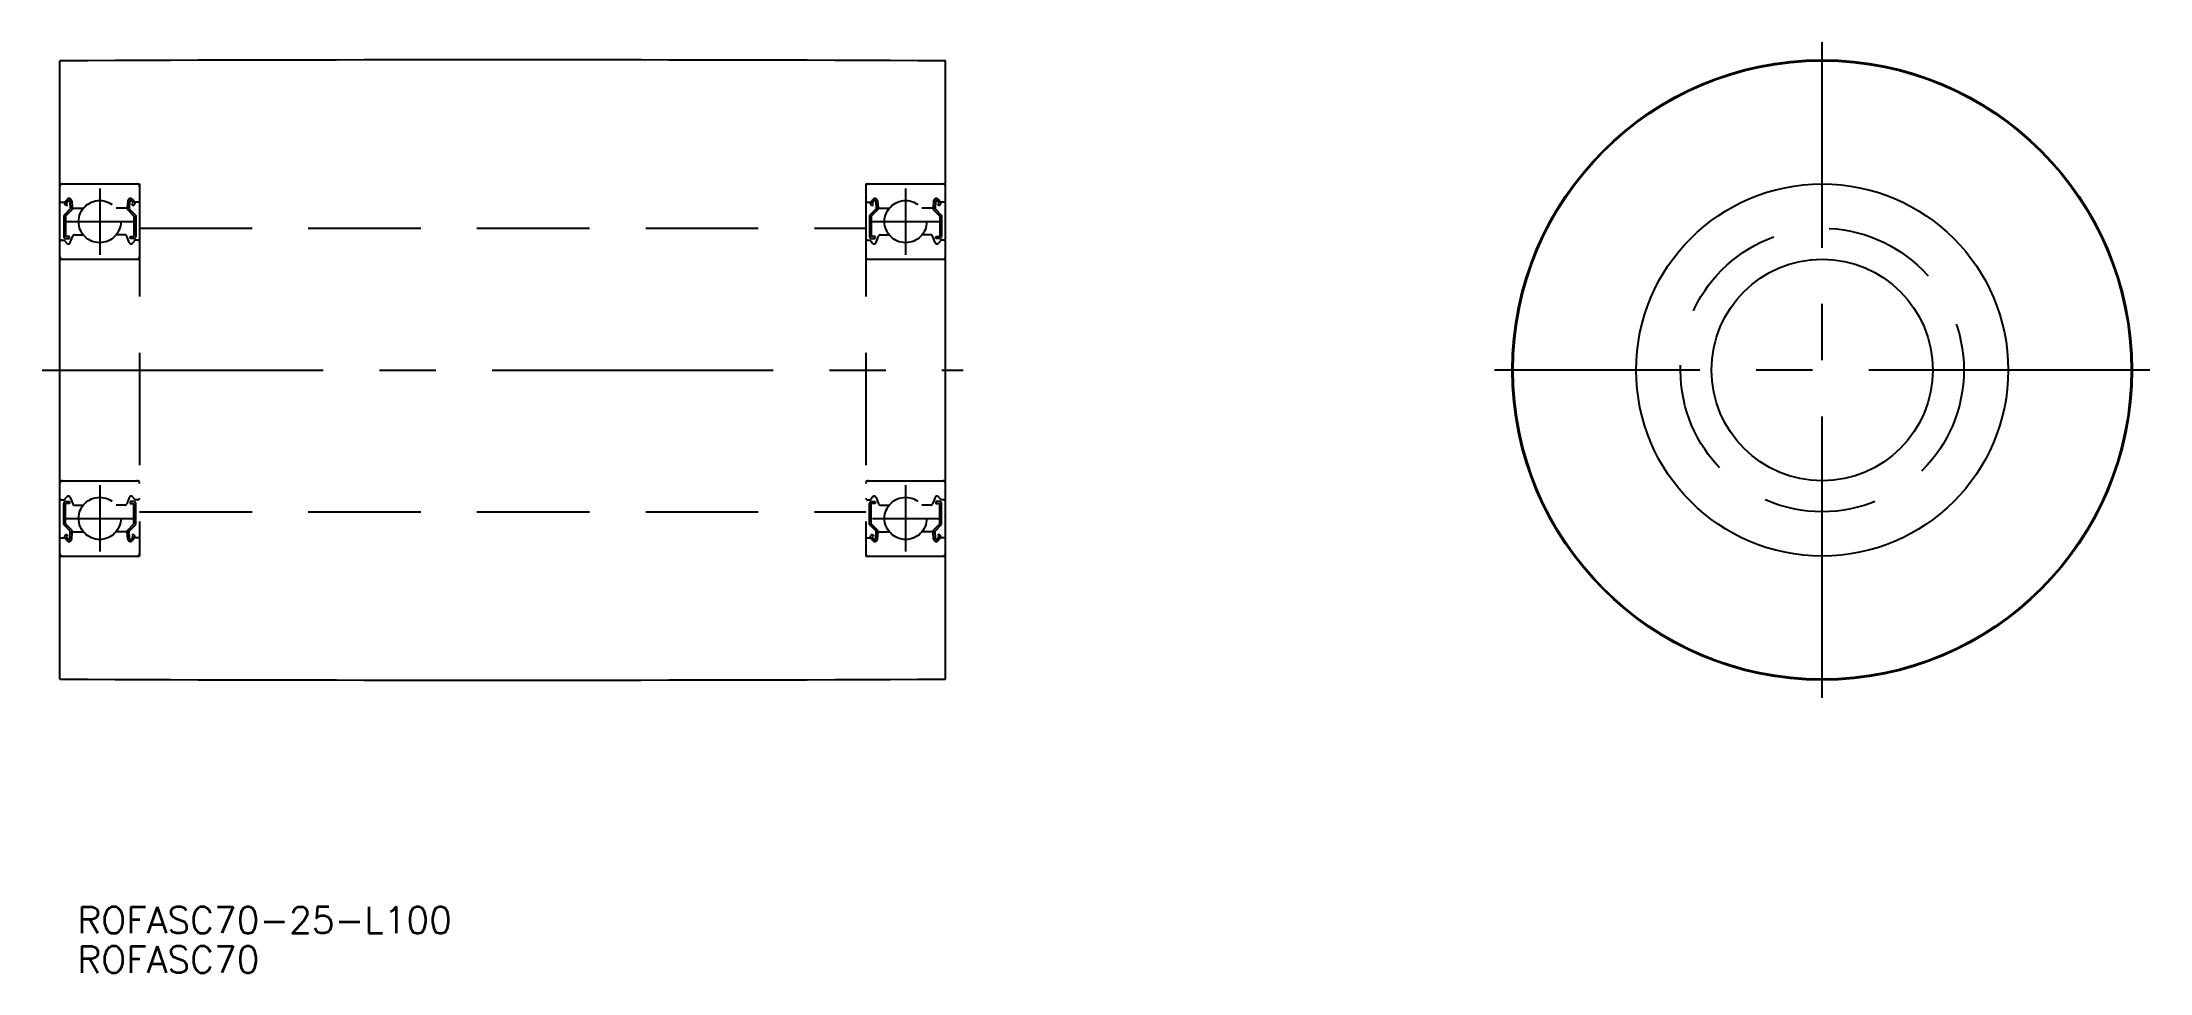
# Model space of a CAD drawing. Extents: x 48 to 286, y -68 to 37.
import ezdxf

# ---------------------------------------------------------------- set-up
doc = ezdxf.new("R2010")
doc.units = 0
doc.linetypes.add('CENTER', pattern=[50.8, 31.75, -6.35, 6.35, -6.35])
doc.linetypes.add('DASHED', pattern=[19.05, 12.7, -6.35])
doc.layers.get('0').update_dxf_attribs({"linetype": 'CONTINUOUS'})
doc.layers.add('CENTER', color=1, linetype='CONTINUOUS')
doc.styles.get("Standard").update_dxf_attribs({"font": 'txt.shx', "height": 3, "bigfont": 'bigfont.shx'})

# ---------------------------------------------------------------- blocks, each defined once
blk = doc.blocks.new('*U9')
at = {"color": 7, "linetype": 'CONTINUOUS'}
blk.add_text('ROFASC70-25-L100', height=3, dxfattribs=at).set_placement((51.97, -63.58))
blk = doc.blocks.new('*U10')
at = {"color": 7, "linetype": 'CONTINUOUS'}
blk.add_text('ROFASC70', height=3, dxfattribs=at).set_placement((51.97, -68.04))

msp = doc.modelspace()

# ---------------------------------------------------------------- linework, layer by layer
at = {"color": 7, "linetype": 'CONTINUOUS'}
for p, q in [((50, -34.9), (50, 34.9)), ((150, -34.9), (150, 34.9))]:
    msp.add_line(p, q, dxfattribs=at)
at = {"color": 3, "linetype": 'DASHED'}
for p, q in [((50, 21), (59, 21)), ((50.56, 18.95), (50.81, 19.25)), ((50.71, 18.82), (50.96, 19.12)), ((51.14, 19.06), (51.18, 18.18)), ((51.34, 19.08), (51.4, 18.34)), ((57.66, 19.08), (57.6, 18.34)), ((57.86, 19.06), (57.82, 18.18)), ((58.29, 18.82), (58.04, 19.12)), ((58.44, 18.95), (58.19, 19.25)), ((59, 21), (59, -21)), ((141, 21), (150, 21)), ((141, 21), (141, -21)), ((141.56, 18.95), (141.81, 19.25)), ((141.71, 18.82), (141.96, 19.12)), ((142.14, 19.06), (142.18, 18.18)), ((142.34, 19.08), (142.4, 18.34)), ((148.66, 19.08), (148.6, 18.34)), ((148.86, 19.06), (148.82, 18.18)), ((149.29, 18.82), (149.04, 19.12)), ((149.44, 18.95), (149.19, 19.25)), ((50.1, 18.95), (50.56, 18.95)), ((51.18, 18.18), (50.43, 17.43)), ((50.43, 17.43), (50.43, 15.05)), ((50.74, 18.54), (50.58, 18.67)), ((51.38, 18.1), (50.63, 17.35)), ((50.63, 17.35), (50.63, 15.05)), ((50.87, 18.69), (50.71, 18.82)), ((50.74, 18.54), (50.87, 18.69)), ((51.38, 18.57), (51.38, 18.1)), ((51.5, 18.25), (52.65, 18.25)), ((57.5, 18.25), (56.35, 18.25)), ((57.62, 18.57), (57.62, 18.1)), ((57.62, 18.1), (58.37, 17.35)), ((57.82, 18.18), (58.57, 17.43)), ((58.13, 18.69), (58.29, 18.82)), ((58.26, 18.54), (58.13, 18.69)), ((58.26, 18.54), (58.42, 18.67)), ((58.37, 17.35), (58.37, 15.05)), ((58.9, 18.95), (58.44, 18.95)), ((58.57, 17.43), (58.57, 15.05)), ((141.1, 18.95), (141.56, 18.95)), ((142.18, 18.18), (141.43, 17.43)), ((141.43, 17.43), (141.43, 15.05)), ((141.74, 18.54), (141.58, 18.67)), ((142.38, 18.1), (141.63, 17.35)), ((141.63, 17.35), (141.63, 15.05)), ((141.87, 18.69), (141.71, 18.82)), ((141.74, 18.54), (141.87, 18.69)), ((142.38, 18.57), (142.38, 18.1)), ((142.5, 18.25), (143.65, 18.25)), ((148.5, 18.25), (147.35, 18.25)), ((148.62, 18.57), (148.62, 18.1)), ((148.62, 18.1), (149.37, 17.35)), ((148.82, 18.18), (149.57, 17.43)), ((149.13, 18.69), (149.29, 18.82)), ((149.26, 18.54), (149.13, 18.69)), ((149.26, 18.54), (149.42, 18.67)), ((149.37, 17.35), (149.37, 15.05)), ((149.9, 18.95), (149.44, 18.95)), ((149.57, 17.43), (149.57, 15.05)), ((50.2, 14.65), (50.5, 14.65)), ((50.5, 14.65), (50.78, 14.32)), ((51.08, 15.05), (50.63, 15.05)), ((50.63, 14.85), (51.08, 14.85)), ((51.08, 14.85), (51.08, 15.05)), ((51.18, 14.38), (51.45, 15.12)), ((51.64, 15.25), (52.65, 15.25)), ((57.36, 15.25), (56.35, 15.25)), ((57.82, 14.38), (57.55, 15.12)), ((57.92, 14.85), (57.92, 15.05)), ((57.92, 15.05), (58.37, 15.05)), ((58.37, 14.85), (57.92, 14.85)), ((58.5, 14.65), (58.22, 14.32)), ((58.8, 14.65), (58.5, 14.65)), ((59, 16), (141, 16)), ((141.2, 14.65), (141.5, 14.65)), ((141.5, 14.65), (141.78, 14.32)), ((142.08, 15.05), (141.63, 15.05)), ((141.63, 14.85), (142.08, 14.85)), ((142.08, 14.85), (142.08, 15.05)), ((142.18, 14.38), (142.45, 15.12)), ((142.64, 15.25), (143.65, 15.25)), ((148.36, 15.25), (147.35, 15.25)), ((148.82, 14.38), (148.55, 15.12)), ((148.92, 14.85), (148.92, 15.05)), ((148.92, 15.05), (149.37, 15.05)), ((149.37, 14.85), (148.92, 14.85)), ((149.5, 14.65), (149.22, 14.32)), ((149.8, 14.65), (149.5, 14.65)), ((50, 12.5), (59, 12.5)), ((50.93, 14.25), (50.99, 14.25)), ((58.07, 14.25), (58.01, 14.25)), ((141, 12.5), (150, 12.5)), ((141.93, 14.25), (141.99, 14.25)), ((149.07, 14.25), (149.01, 14.25)), ((50, -12.5), (59, -12.5)), ((50.93, -14.25), (50.99, -14.25)), ((58.07, -14.25), (58.01, -14.25)), ((141, -12.5), (150, -12.5)), ((141.93, -14.25), (141.99, -14.25)), ((149.07, -14.25), (149.01, -14.25)), ((50.2, -14.65), (50.5, -14.65)), ((50.43, -17.43), (50.43, -15.05)), ((50.5, -14.65), (50.78, -14.32)), ((50.63, -14.85), (51.08, -14.85)), ((50.63, -17.35), (50.63, -15.05)), ((51.08, -15.05), (50.63, -15.05)), ((51.08, -14.85), (51.08, -15.05)), ((51.18, -14.38), (51.45, -15.12)), ((51.64, -15.25), (52.65, -15.25)), ((51.89, -15.25), (51.89, -15.25)), ((52.14, -15.25), (52.14, -15.25)), ((57.36, -15.25), (56.35, -15.25)), ((57.82, -14.38), (57.55, -15.12)), ((57.92, -14.85), (57.92, -15.05)), ((58.37, -14.85), (57.92, -14.85)), ((57.92, -15.05), (58.37, -15.05)), ((58.5, -14.65), (58.22, -14.32)), ((58.37, -17.35), (58.37, -15.05)), ((58.8, -14.65), (58.5, -14.65)), ((58.57, -17.43), (58.57, -15.05)), ((59, -16), (141, -16)), ((141.2, -14.65), (141.5, -14.65)), ((141.43, -17.43), (141.43, -15.05)), ((141.5, -14.65), (141.78, -14.32)), ((141.63, -14.85), (142.08, -14.85)), ((141.63, -17.35), (141.63, -15.05)), ((142.08, -15.05), (141.63, -15.05)), ((142.08, -14.85), (142.08, -15.05)), ((142.18, -14.38), (142.45, -15.12)), ((142.64, -15.25), (143.65, -15.25)), ((142.89, -15.25), (142.89, -15.25)), ((143.14, -15.25), (143.14, -15.25)), ((148.36, -15.25), (147.35, -15.25)), ((148.82, -14.38), (148.55, -15.12)), ((148.92, -14.85), (148.92, -15.05)), ((149.37, -14.85), (148.92, -14.85)), ((148.92, -15.05), (149.37, -15.05)), ((149.5, -14.65), (149.22, -14.32)), ((149.37, -17.35), (149.37, -15.05)), ((149.8, -14.65), (149.5, -14.65)), ((149.57, -17.43), (149.57, -15.05)), ((50.1, -18.95), (50.56, -18.95)), ((51.18, -18.18), (50.43, -17.43)), ((50.56, -18.95), (50.81, -19.25)), ((50.74, -18.54), (50.58, -18.67)), ((51.38, -18.1), (50.63, -17.35)), ((50.87, -18.69), (50.71, -18.82)), ((50.71, -18.82), (50.96, -19.12)), ((50.74, -18.54), (50.87, -18.69)), ((51.14, -19.06), (51.18, -18.18)), ((51.34, -19.08), (51.4, -18.34)), ((51.38, -18.57), (51.38, -18.1)), ((51.5, -18.25), (52.65, -18.25)), ((57.5, -18.25), (56.35, -18.25)), ((57.66, -19.08), (57.6, -18.34)), ((57.62, -18.1), (58.37, -17.35)), ((57.62, -18.57), (57.62, -18.1)), ((57.82, -18.18), (58.57, -17.43)), ((57.86, -19.06), (57.82, -18.18)), ((58.29, -18.82), (58.04, -19.12)), ((58.26, -18.54), (58.13, -18.69)), ((58.13, -18.69), (58.29, -18.82)), ((58.44, -18.95), (58.19, -19.25)), ((58.26, -18.54), (58.42, -18.67)), ((58.9, -18.95), (58.44, -18.95)), ((141.1, -18.95), (141.56, -18.95)), ((142.18, -18.18), (141.43, -17.43)), ((141.56, -18.95), (141.81, -19.25)), ((141.74, -18.54), (141.58, -18.67)), ((142.38, -18.1), (141.63, -17.35)), ((141.87, -18.69), (141.71, -18.82)), ((141.71, -18.82), (141.96, -19.12)), ((141.74, -18.54), (141.87, -18.69)), ((142.14, -19.06), (142.18, -18.18)), ((142.34, -19.08), (142.4, -18.34)), ((142.38, -18.57), (142.38, -18.1)), ((142.5, -18.25), (143.65, -18.25)), ((148.5, -18.25), (147.35, -18.25)), ((148.66, -19.08), (148.6, -18.34)), ((148.62, -18.1), (149.37, -17.35)), ((148.62, -18.57), (148.62, -18.1)), ((148.82, -18.18), (149.57, -17.43)), ((148.86, -19.06), (148.82, -18.18)), ((149.29, -18.82), (149.04, -19.12)), ((149.26, -18.54), (149.13, -18.69)), ((149.13, -18.69), (149.29, -18.82)), ((149.44, -18.95), (149.19, -19.25)), ((149.26, -18.54), (149.42, -18.67)), ((149.9, -18.95), (149.44, -18.95)), ((50, -21), (59, -21)), ((141, -21), (150, -21))]:
    msp.add_line(p, q, dxfattribs=at)
at = {"color": 7, "linetype": 'CONTINUOUS'}
for radius in [35, 34.9, 21, 12.5]:
    msp.add_circle((249, 0), radius, dxfattribs=at)
at = {"color": 3, "linetype": 'DASHED'}
for centre, radius in [((54.5, 16.75), 2.38), ((145.5, 16.75), 2.38), ((249, 0), 16), ((54.5, -16.75), 2.38), ((145.5, -16.75), 2.38)]:
    msp.add_circle(centre, radius, dxfattribs=at)
at = {"color": 7, "linetype": 'CONTINUOUS'}
for centre, start, end in [((100, -12465.05), 89.770817, 90.229183), ((100, 12465.05), 269.770817, 270.229183)]:
    msp.add_arc(centre, 12500.05, start, end, dxfattribs=at)
at = {"color": 3, "linetype": 'DASHED'}
for centre, radius, start, end in [((50.3, 20.7), 0.3, 90, 180), ((50.1, 19.05), 0.1, 180, 270), ((51.04, 19.05), 0.3, 4.9967, 140), ((51.04, 19.05), 0.1, 2.8198, 140.001), ((57.96, 19.05), 0.3, 40, 175.0033), ((57.96, 19.05), 0.1, 39.999, 177.1802), ((58.7, 20.7), 0.3, 0, 90), ((58.9, 19.05), 0.1, 270, 0), ((141.3, 20.7), 0.3, 90, 180), ((141.1, 19.05), 0.1, 180, 270), ((142.04, 19.05), 0.3, 4.9967, 140), ((142.04, 19.05), 0.1, 2.8198, 140.001), ((148.96, 19.05), 0.3, 40, 175.0033), ((148.96, 19.05), 0.1, 39.999, 177.1802), ((149.7, 20.7), 0.3, 0, 90), ((149.9, 19.05), 0.1, 270, 0), ((50.71, 18.82), 0.2, 140, 230.0841), ((51.5, 18.35), 0.1, 184.9967, 270.0005), ((57.5, 18.35), 0.1, 269.9995, 355.0033), ((58.29, 18.82), 0.2, 309.9159, 40), ((141.71, 18.82), 0.2, 140, 230.0841), ((142.5, 18.35), 0.1, 184.9967, 270.0005), ((148.5, 18.35), 0.1, 269.9995, 355.0033), ((149.29, 18.82), 0.2, 309.9159, 40), ((50.2, 14.45), 0.2, 90, 180), ((50.63, 15.05), 0.2, 180, 270), ((50.93, 14.45), 0.2, 219.9919, 270), ((50.99, 14.45), 0.2, 270, 339.9919), ((51.64, 15.05), 0.2, 90, 159.9919), ((57.36, 15.05), 0.2, 20.0081, 90), ((58.01, 14.45), 0.2, 200.0081, 270), ((58.07, 14.45), 0.2, 270, 320.0081), ((58.37, 15.05), 0.2, 270, 0), ((58.8, 14.45), 0.2, 0, 90), ((141.2, 14.45), 0.2, 90, 180), ((141.63, 15.05), 0.2, 180, 270), ((141.93, 14.45), 0.2, 219.9919, 270), ((141.99, 14.45), 0.2, 270, 339.9919), ((142.64, 15.05), 0.2, 90, 159.9919), ((148.36, 15.05), 0.2, 20.0081, 90), ((149.01, 14.45), 0.2, 200.0081, 270), ((149.07, 14.45), 0.2, 270, 320.0081), ((149.37, 15.05), 0.2, 270, 0), ((149.8, 14.45), 0.2, 0, 90), ((50.3, 12.8), 0.3, 180, 270), ((58.7, 12.8), 0.3, 270, 0), ((141.3, 12.8), 0.3, 180, 270), ((149.7, 12.8), 0.3, 270, 0), ((50.3, -12.8), 0.3, 90, 180), ((50.93, -14.45), 0.2, 90, 140.0081), ((50.99, -14.45), 0.2, 20.0081, 90), ((58.01, -14.45), 0.2, 90, 159.9919), ((58.07, -14.45), 0.2, 39.9919, 90), ((58.7, -12.8), 0.3, 0, 90), ((141.3, -12.8), 0.3, 90, 180), ((141.93, -14.45), 0.2, 90, 140.0081), ((141.99, -14.45), 0.2, 20.0081, 90), ((149.01, -14.45), 0.2, 90, 159.9919), ((149.07, -14.45), 0.2, 39.9919, 90), ((149.7, -12.8), 0.3, 0, 90), ((50.2, -14.45), 0.2, 180, 270), ((50.63, -15.05), 0.2, 90, 180), ((51.64, -15.05), 0.2, 200.0081, 270), ((57.36, -15.05), 0.2, 270, 339.9919), ((58.37, -15.05), 0.2, 0, 90), ((58.8, -14.45), 0.2, 270, 0), ((141.2, -14.45), 0.2, 180, 270), ((141.63, -15.05), 0.2, 90, 180), ((142.64, -15.05), 0.2, 200.0081, 270), ((148.36, -15.05), 0.2, 270, 339.9919), ((149.37, -15.05), 0.2, 0, 90), ((149.8, -14.45), 0.2, 270, 0), ((149.9, -16.55), 0.1, 0.0087, 90.0005), ((50.1, -19.05), 0.1, 90, 180), ((50.71, -18.82), 0.2, 129.9159, 220), ((51.5, -18.35), 0.1, 89.9995, 175.0033), ((57.5, -18.35), 0.1, 4.9967, 90.0005), ((58.29, -18.82), 0.2, 320, 50.0841), ((58.9, -19.05), 0.1, 0, 90), ((141.1, -19.05), 0.1, 90, 180), ((141.71, -18.82), 0.2, 129.9159, 220), ((142.5, -18.35), 0.1, 89.9995, 175.0033), ((148.5, -18.35), 0.1, 4.9967, 90.0005), ((149.29, -18.82), 0.2, 320, 50.0841), ((149.9, -19.05), 0.1, 0, 90), ((50.3, -20.7), 0.3, 180, 270), ((51.04, -19.05), 0.3, 220, 355.0033), ((51.04, -19.05), 0.1, 219.999, 357.1802), ((57.96, -19.05), 0.3, 184.9967, 320), ((57.96, -19.05), 0.1, 182.8198, 320.001), ((58.7, -20.7), 0.3, 270, 0), ((141.3, -20.7), 0.3, 180, 270), ((142.04, -19.05), 0.3, 220, 355.0033), ((142.04, -19.05), 0.1, 219.999, 357.1802), ((148.96, -19.05), 0.3, 184.9967, 320), ((148.96, -19.05), 0.1, 182.8198, 320.001), ((149.7, -20.7), 0.3, 270, 0)]:
    msp.add_arc(centre, radius, start, end, dxfattribs=at)
at = {"layer": 'CENTER', "color": 1, "linetype": 'CENTER'}
for p, q in [((249, -37), (249, 37)), ((54.5, 20.5), (54.5, 13)), ((145.5, 20.5), (145.5, 13)), ((50.75, 16.75), (58.25, 16.75)), ((141.75, 16.75), (149.25, 16.75)), ((48, 0), (152, 0)), ((286, 0), (212, 0)), ((54.5, -13), (54.5, -20.5)), ((145.5, -13), (145.5, -20.5)), ((50.75, -16.75), (58.25, -16.75)), ((141.75, -16.75), (149.25, -16.75))]:
    msp.add_line(p, q, dxfattribs=at)

# ---------------------------------------------------------------- block references
at = {"color": 7, "linetype": 'CONTINUOUS'}
for name in ['*U9', '*U10']:
    msp.add_blockref(name, (0, 0), dxfattribs=at)

doc.saveas('drawing.dxf')
